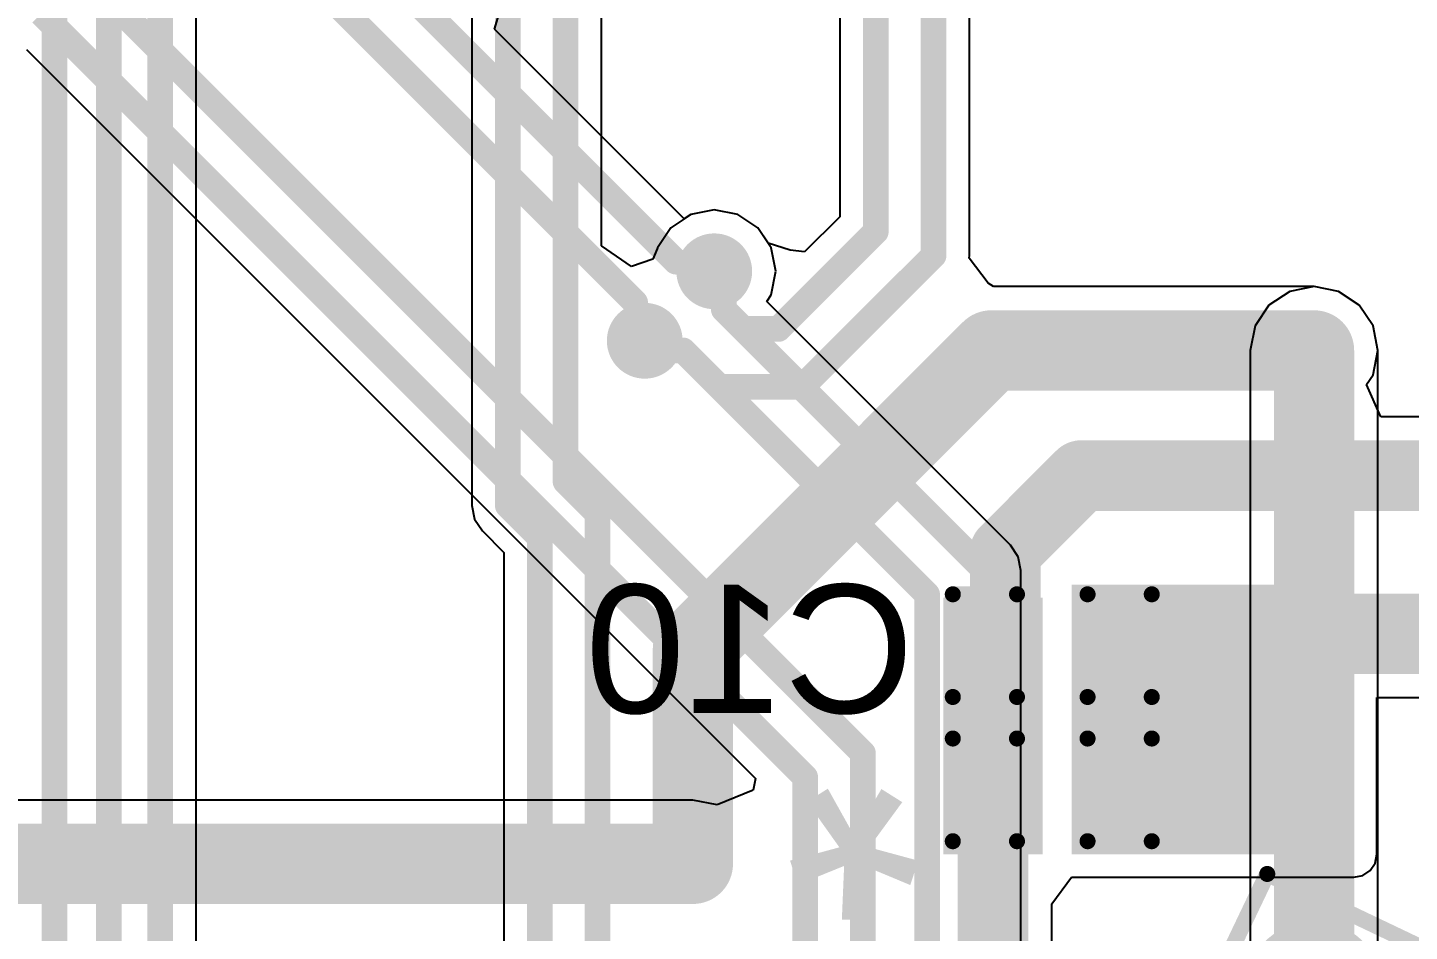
# Model space of a CAD drawing. Header units: millimetres. Extents: x -0.71 to 2.98, y -0.65 to 2.9.
# Drawn here: x 2.1167 to 2.5473, y 0.575 to 0.8566 of the extents above; entities that cross this region are included whole.
import ezdxf

# ---------------------------------------------------------------- set-up
doc = ezdxf.new("R2010")
doc.units = ezdxf.units.MM
doc.header["$MEASUREMENT"] = 0
for name, color, linetype in [('BottomLayer', 5, 'Continuous'), ('BottomOverlay', 54, 'Continuous'), ('BottomPaste', 16, 'Continuous'), ('BottomSolder', 6, 'Continuous'), ('Mechanical2', 216, 'Continuous'), ('PadHoleLayer', 156, 'Continuous'), ('TopLayer', 1, 'Continuous'), ('TopOverlay', 2, 'Continuous'), ('TopPaste', 8, 'Continuous'), ('TopSolder', 216, 'Continuous'), ('ViaHoleLayer', 16, 'Continuous')]:
    doc.layers.add(name, color=color, linetype=linetype)
doc.styles.add('Arial', font='', dxfattribs={"height": 0.2})
doc.styles.get('Arial').set_extended_font_data('Arial')

# ---------------------------------------------------------------- blocks, each defined once
blk = doc.blocks.new('SPM0687LR5H_1_187')
at = {"layer": 'BottomSolder'}
h = blk.add_hatch(color=6, dxfattribs=at)
edge = h.paths.add_edge_path()
edge.add_arc((0, -0.03594), 0.004, 0, 360)
at = {"layer": 'PadHoleLayer'}
h = blk.add_hatch(color=156, dxfattribs=at)
edge = h.paths.add_edge_path()
edge.add_arc((0, -0.03594), 0.02018, 0, 360)
at = {"layer": 'TopLayer'}
h = blk.add_hatch(color=1, dxfattribs=at)
edge = h.paths.add_edge_path()
edge.add_arc((-0.0474, 0.06705), 0.01772, 0, 360)
h = blk.add_hatch(color=1, dxfattribs=at)
edge = h.paths.add_edge_path()
edge.add_arc((0, 0.06705), 0.01772, 0, 360)
h = blk.add_hatch(color=1, dxfattribs=at)
edge = h.paths.add_edge_path()
edge.add_arc((0.0474, 0.06705), 0.01772, 0, 360)
h = blk.add_hatch(color=1, dxfattribs=at)
edge = h.paths.add_edge_path()
edge.add_arc((0, -0.03594), 0.03299, 0, 360)
h = blk.add_hatch(color=1, dxfattribs=at)
edge = h.paths.add_edge_path()
edge.add_arc((-0.0474, -0.06705), 0.01772, 0, 360)
h = blk.add_hatch(color=1, dxfattribs=at)
edge = h.paths.add_edge_path()
edge.add_arc((0.0474, -0.06705), 0.01772, 0, 360)
at = {"layer": 'TopPaste'}
h = blk.add_hatch(color=8, dxfattribs=at)
edge = h.paths.add_edge_path()
edge.add_arc((-0.0474, 0.06705), 0.01772, 0, 360)
h = blk.add_hatch(color=8, dxfattribs=at)
edge = h.paths.add_edge_path()
edge.add_arc((0, 0.06705), 0.01772, 0, 360)
h = blk.add_hatch(color=8, dxfattribs=at)
edge = h.paths.add_edge_path()
edge.add_arc((0.0474, 0.06705), 0.01772, 0, 360)
h = blk.add_hatch(color=8, dxfattribs=at)
edge = h.paths.add_edge_path()
edge.add_arc((-0.0474, -0.06705), 0.01772, 0, 360)
h = blk.add_hatch(color=8, dxfattribs=at)
edge = h.paths.add_edge_path()
edge.add_arc((0.0474, -0.06705), 0.01772, 0, 360)
at = {"layer": 'TopSolder'}
h = blk.add_hatch(color=216, dxfattribs=at)
edge = h.paths.add_edge_path()
edge.add_arc((-0.0474, 0.06705), 0.02172, 0, 360)
h = blk.add_hatch(color=216, dxfattribs=at)
edge = h.paths.add_edge_path()
edge.add_arc((0, 0.06705), 0.02172, 0, 360)
h = blk.add_hatch(color=216, dxfattribs=at)
edge = h.paths.add_edge_path()
edge.add_arc((0.0474, 0.06705), 0.02172, 0, 360)
h = blk.add_hatch(color=216, dxfattribs=at)
edge = h.paths.add_edge_path()
edge.add_arc((0, -0.03594), 0.03699, 0, 360)
h = blk.add_hatch(color=216, dxfattribs=at)
edge = h.paths.add_edge_path()
edge.add_arc((-0.0474, -0.06705), 0.02172, 0, 360)
h = blk.add_hatch(color=216, dxfattribs=at)
edge = h.paths.add_edge_path()
edge.add_arc((0.0474, -0.06705), 0.02172, 0, 360)
at = {"layer": 'TopOverlay', "const_width": 0.005}
for points in [[(-0.07402, 0.09591), (0.07402, 0.09591)], [(-0.07402, 0.09591), (-0.07402, -0.10591)], [(0.07402, 0.09591), (0.07402, -0.10591)], [(-0.085, 0.075), (-0.08, 0.07)], [(-0.085, 0.075), (-0.085, 0.065)], [(-0.08, 0.07), (-0.085, 0.065)], [(-0.07402, -0.10591), (0.07402, -0.10591)]]:
    blk.add_lwpolyline(points, dxfattribs=at)
at = {"layer": 'TopOverlay', "const_width": 0.0025}
for points in [[(-0.07527, 0.09591, 1), (-0.07277, 0.09591, 1)], [(-0.07527, 0.09591, 1), (-0.07277, 0.09591, 1)], [(0.07277, 0.09591, 1), (0.07527, 0.09591, 1)], [(0.07277, 0.09591, 1), (0.07527, 0.09591, 1)], [(-0.08625, 0.075, 1), (-0.08375, 0.075, 1)], [(-0.08625, 0.075, 1), (-0.08375, 0.075, 1)], [(-0.08125, 0.07, 1), (-0.07875, 0.07, 1)], [(-0.08125, 0.07, 1), (-0.07875, 0.07, 1)], [(-0.08625, 0.065, 1), (-0.08375, 0.065, 1)], [(-0.08625, 0.065, 1), (-0.08375, 0.065, 1)], [(-0.07527, -0.10591, 1), (-0.07277, -0.10591, 1)], [(-0.07527, -0.10591, 1), (-0.07277, -0.10591, 1)], [(0.07277, -0.10591, 1), (0.07527, -0.10591, 1)], [(0.07277, -0.10591, 1), (0.07527, -0.10591, 1)]]:
    blk.add_lwpolyline(points, format="xyb", close=True, dxfattribs=at)
blk = doc.blocks.new('CAP_0402_B_332')
at = {"layer": 'BottomLayer'}
for points in [[(-0.0095, 0.0125), (-0.0095, -0.0125), (-0.0275, -0.0125), (-0.0275, 0.0125)], [(0.0275, 0.0125), (0.0275, -0.0125), (0.0095, -0.0125), (0.0095, 0.0125)]]:
    blk.add_hatch(color=5, dxfattribs=at).paths.add_polyline_path(points)
at = {"layer": 'BottomPaste'}
for points in [[(-0.0095, 0.0125), (-0.0095, -0.0125), (-0.0275, -0.0125), (-0.0275, 0.0125)], [(0.0275, 0.0125), (0.0275, -0.0125), (0.0095, -0.0125), (0.0095, 0.0125)]]:
    blk.add_hatch(color=16, dxfattribs=at).paths.add_polyline_path(points)
at = {"layer": 'BottomSolder'}
for points in [[(-0.00714, 0.01486), (-0.00714, -0.01486), (-0.02986, -0.01486), (-0.02986, 0.01486)], [(0.02986, 0.01486), (0.02986, -0.01486), (0.00714, -0.01486), (0.00714, 0.01486)]]:
    blk.add_hatch(color=6, dxfattribs=at).paths.add_polyline_path(points)
at = {"layer": 'BottomOverlay', "const_width": 0.005}
for points in [[(-0.031, 0.016), (-0.031, -0.016)], [(-0.011, 0.016), (-0.031, 0.016)], [(0.031, 0.016), (0.011, 0.016)], [(0.031, 0.016), (0.031, -0.016)], [(-0.011, -0.016), (-0.031, -0.016)], [(0.031, -0.016), (0.011, -0.016)]]:
    blk.add_lwpolyline(points, dxfattribs=at)
at = {"layer": 'BottomOverlay', "const_width": 0.0025}
for points in [[(-0.03225, 0.016, 1), (-0.02975, 0.016, 1)], [(-0.03225, 0.016, 1), (-0.02975, 0.016, 1)], [(-0.01225, 0.016, 1), (-0.00975, 0.016, 1)], [(0.00975, 0.016, 1), (0.01225, 0.016, 1)], [(0.02975, 0.016, 1), (0.03225, 0.016, 1)], [(0.02975, 0.016, 1), (0.03225, 0.016, 1)], [(-0.03225, -0.016, 1), (-0.02975, -0.016, 1)], [(-0.03225, -0.016, 1), (-0.02975, -0.016, 1)], [(-0.01225, -0.016, 1), (-0.00975, -0.016, 1)], [(0.00975, -0.016, 1), (0.01225, -0.016, 1)], [(0.02975, -0.016, 1), (0.03225, -0.016, 1)], [(0.02975, -0.016, 1), (0.03225, -0.016, 1)]]:
    blk.add_lwpolyline(points, format="xyb", close=True, dxfattribs=at)
blk = doc.blocks.new('C___0402_B_337')
at = {"layer": 'BottomLayer'}
for points in [[(-0.0095, 0.0125), (-0.0095, -0.0125), (-0.0275, -0.0125), (-0.0275, 0.0125)], [(0.0275, 0.0125), (0.0275, -0.0125), (0.0095, -0.0125), (0.0095, 0.0125)]]:
    blk.add_hatch(color=5, dxfattribs=at).paths.add_polyline_path(points)
at = {"layer": 'BottomPaste'}
for points in [[(-0.0095, 0.0125), (-0.0095, -0.0125), (-0.0275, -0.0125), (-0.0275, 0.0125)], [(0.0275, 0.0125), (0.0275, -0.0125), (0.0095, -0.0125), (0.0095, 0.0125)]]:
    blk.add_hatch(color=16, dxfattribs=at).paths.add_polyline_path(points)
at = {"layer": 'BottomSolder'}
for points in [[(-0.00714, 0.01486), (-0.00714, -0.01486), (-0.02986, -0.01486), (-0.02986, 0.01486)], [(0.02986, 0.01486), (0.02986, -0.01486), (0.00714, -0.01486), (0.00714, 0.01486)]]:
    blk.add_hatch(color=6, dxfattribs=at).paths.add_polyline_path(points)
at = {"layer": 'BottomOverlay', "const_width": 0.005}
for points in [[(-0.031, 0.016), (-0.031, -0.016)], [(-0.011, 0.016), (-0.031, 0.016)], [(0.031, 0.016), (0.011, 0.016)], [(0.031, 0.016), (0.031, -0.016)], [(-0.011, -0.016), (-0.031, -0.016)], [(0.031, -0.016), (0.011, -0.016)]]:
    blk.add_lwpolyline(points, dxfattribs=at)
at = {"layer": 'BottomOverlay', "const_width": 0.0025}
for points in [[(-0.03225, 0.016, 1), (-0.02975, 0.016, 1)], [(-0.03225, 0.016, 1), (-0.02975, 0.016, 1)], [(-0.01225, 0.016, 1), (-0.00975, 0.016, 1)], [(0.00975, 0.016, 1), (0.01225, 0.016, 1)], [(0.02975, 0.016, 1), (0.03225, 0.016, 1)], [(0.02975, 0.016, 1), (0.03225, 0.016, 1)], [(-0.03225, -0.016, 1), (-0.02975, -0.016, 1)], [(-0.03225, -0.016, 1), (-0.02975, -0.016, 1)], [(-0.01225, -0.016, 1), (-0.00975, -0.016, 1)], [(0.00975, -0.016, 1), (0.01225, -0.016, 1)], [(0.02975, -0.016, 1), (0.03225, -0.016, 1)], [(0.02975, -0.016, 1), (0.03225, -0.016, 1)]]:
    blk.add_lwpolyline(points, format="xyb", close=True, dxfattribs=at)

msp = doc.modelspace()

# ---------------------------------------------------------------- hatches: boundary and pattern name
at = {"layer": 'BottomLayer'}
h = msp.add_hatch(color=5, dxfattribs=at)
edge = h.paths.add_edge_path()
edge.add_arc((2.33065, 0.78065), 0.01181, 0, 360)
h = msp.add_hatch(color=5, dxfattribs=at)
edge = h.paths.add_edge_path()
edge.add_arc((2.309, 0.759), 0.01181, 0, 360)
h = msp.add_hatch(color=5, dxfattribs=at)
edge = h.paths.add_edge_path()
edge.add_arc((2.51758, 0.756), 0.01181, 0, 360)
for points in [[(2.442, 0.599), (2.53, 0.599), (2.53, 0.683), (2.442, 0.683)], [(2.433, 0.67894), (2.402, 0.67894), (2.402, 0.59894), (2.433, 0.59894)]]:
    msp.add_hatch(color=5, dxfattribs=at).paths.add_polyline_path(points)
h = msp.add_hatch(color=5, dxfattribs=at)
edge = h.paths.add_edge_path()
edge.add_arc((2.51758, 0.65858), 0.01181, 0, 360)
h = msp.add_hatch(color=5, dxfattribs=at)
edge = h.paths.add_edge_path()
edge.add_arc((2.324, 0.596), 0.01181, 0, 360)
at = {"layer": 'BottomSolder'}
h = msp.add_hatch(color=6, dxfattribs=at)
edge = h.paths.add_edge_path()
edge.add_arc((2.33065, 0.78065), 0.00791, 0, 360)
h = msp.add_hatch(color=6, dxfattribs=at)
edge = h.paths.add_edge_path()
edge.add_arc((2.309, 0.759), 0.00791, 0, 360)
h = msp.add_hatch(color=6, dxfattribs=at)
edge = h.paths.add_edge_path()
edge.add_arc((2.51758, 0.756), 0.00791, 0, 360)
h = msp.add_hatch(color=6, dxfattribs=at)
edge = h.paths.add_edge_path()
edge.add_arc((2.51758, 0.65858), 0.00791, 0, 360)
h = msp.add_hatch(color=6, dxfattribs=at)
edge = h.paths.add_edge_path()
edge.add_arc((2.324, 0.596), 0.00791, 0, 360)
at = {"layer": 'TopLayer'}
h = msp.add_hatch(color=1, dxfattribs=at)
edge = h.paths.add_edge_path()
edge.add_arc((2.33065, 0.78065), 0.01181, 0, 360)
h = msp.add_hatch(color=1, dxfattribs=at)
edge = h.paths.add_edge_path()
edge.add_arc((2.309, 0.759), 0.01181, 0, 360)
h = msp.add_hatch(color=1, dxfattribs=at)
edge = h.paths.add_edge_path()
edge.add_arc((2.51758, 0.756), 0.01181, 0, 360)
h = msp.add_hatch(color=1, dxfattribs=at)
edge = h.paths.add_edge_path()
edge.add_arc((2.51758, 0.65858), 0.01181, 0, 360)
h = msp.add_hatch(color=1, dxfattribs=at)
edge = h.paths.add_edge_path()
edge.add_arc((2.324, 0.596), 0.01181, 0, 360)
at = {"layer": 'TopSolder'}
h = msp.add_hatch(color=216, dxfattribs=at)
edge = h.paths.add_edge_path()
edge.add_arc((2.33065, 0.78065), 0.00791, 0, 360)
h = msp.add_hatch(color=216, dxfattribs=at)
edge = h.paths.add_edge_path()
edge.add_arc((2.309, 0.759), 0.00791, 0, 360)
h = msp.add_hatch(color=216, dxfattribs=at)
edge = h.paths.add_edge_path()
edge.add_arc((2.51758, 0.756), 0.00791, 0, 360)
h = msp.add_hatch(color=216, dxfattribs=at)
edge = h.paths.add_edge_path()
edge.add_arc((2.51758, 0.65858), 0.00791, 0, 360)
h = msp.add_hatch(color=216, dxfattribs=at)
edge = h.paths.add_edge_path()
edge.add_arc((2.324, 0.596), 0.00791, 0, 360)
at = {"layer": 'ViaHoleLayer'}
h = msp.add_hatch(color=16, dxfattribs=at)
edge = h.paths.add_edge_path()
edge.add_arc((2.33065, 0.78065), 0.00591, 0, 360)
h = msp.add_hatch(color=16, dxfattribs=at)
edge = h.paths.add_edge_path()
edge.add_arc((2.309, 0.759), 0.00591, 0, 360)
h = msp.add_hatch(color=16, dxfattribs=at)
edge = h.paths.add_edge_path()
edge.add_arc((2.51758, 0.756), 0.00591, 0, 360)
h = msp.add_hatch(color=16, dxfattribs=at)
edge = h.paths.add_edge_path()
edge.add_arc((2.51758, 0.65858), 0.00591, 0, 360)
h = msp.add_hatch(color=16, dxfattribs=at)
edge = h.paths.add_edge_path()
edge.add_arc((2.324, 0.596), 0.00591, 0, 360)

# ---------------------------------------------------------------- linework, layer by layer
at = {"layer": 'BottomLayer'}
for p, q in [((2.41022, 0.78554), (2.41022, 1.577)), ((2.16922, 0.20765), (2.16922, 1.43314)), ((2.36978, 1.34871), (2.36978, 0.79765)), ((2.2551, 0.8668), (2.2551, 0.70769)), ((2.29553, 0.78859), (2.29553, 0.8668)), ((2.32331, 0.79837), (2.31709, 0.79422)), ((2.33065, 0.79983), (2.32331, 0.79837)), ((2.33799, 0.79837), (2.33065, 0.79983)), ((2.34422, 0.79422), (2.33799, 0.79837)), ((2.36978, 0.79765), (2.35883, 0.78669)), ((2.31709, 0.79422), (2.31293, 0.78799)), ((2.34742, 0.78942), (2.34422, 0.79422)), ((2.30486, 0.78213), (2.29553, 0.78859)), ((2.35433, 0.78725), (2.34742, 0.78942)), ((2.31155, 0.78441), (2.30486, 0.78213)), ((2.31286, 0.78761), (2.31155, 0.78441)), ((2.31293, 0.78799), (2.31286, 0.78761)), ((2.35883, 0.78669), (2.35433, 0.78725)), ((2.41005, 0.78469), (2.41022, 0.78554)), ((2.41599, 0.77699), (2.41005, 0.78469)), ((2.41771, 0.77588), (2.41599, 0.77699)), ((2.51758, 0.77588), (2.41771, 0.77588)), ((2.52519, 0.77437), (2.51758, 0.77588)), ((2.53164, 0.77006), (2.52519, 0.77437)), ((2.53595, 0.76361), (2.53164, 0.77006)), ((2.53747, 0.756), (2.53595, 0.76361)), ((2.53595, 0.74839), (2.53747, 0.756)), ((2.53392, 0.74535), (2.53595, 0.74839)), ((2.53841, 0.73535), (2.53392, 0.74535)), ((2.78182, 0.73535), (2.53841, 0.73535)), ((2.2551, 0.70769), (2.2551, 0.70769)), ((2.2551, 0.70769), (2.25595, 0.7034)), ((2.25595, 0.7034), (2.25838, 0.69976)), ((2.25838, 0.69976), (2.2651, 0.69304)), ((2.2651, 0.69304), (2.2651, 0.1482)), ((2.53714, 0.599), (2.53714, 0.64783)), ((2.53714, 0.64783), (2.75805, 0.64783)), ((2.53659, 0.59627), (2.53714, 0.599)), ((2.53505, 0.59395), (2.53659, 0.59627)), ((2.43585, 0.58358), (2.442, 0.59186)), ((2.442, 0.59186), (2.53, 0.59186)), ((2.53, 0.59186), (2.53273, 0.59241)), ((2.53273, 0.59241), (2.53505, 0.59395)), ((2.43585, 0.55449), (2.43585, 0.58358))]:
    msp.add_line(p, q, dxfattribs=at)
for points, const_width in [([(2.158, 0.203), (2.158, 1.817)], 0.008), ([(2.142, 0.173), (2.142, 1.809)], 0.008), ([(2.125, 0.20014), (2.125, 1.775)], 0.008), ([(2.399, 0.78554), (2.399, 1.577)], 0.008), ([(2.381, 0.793), (2.381, 1.56954)], 0.008), ([(2.26631, 0.70769), (2.26631, 0.87446)], 0.008), ([(2.28431, 0.71514), (2.28431, 0.87446)], 0.008), ([(2.35067, 0.76267), (2.381, 0.793)], 0.008), ([(2.35812, 0.74467), (2.399, 0.78554)], 0.008), ([(2.33065, 0.78065), (2.33364, 0.77766)], 0.008), ([(2.33364, 0.76874), (2.33364, 0.77766)], 0.008), ([(2.33364, 0.76874), (2.33971, 0.76267)], 0.008), ([(2.324, 0.663), (2.417, 0.756)], 0.025), ([(2.33971, 0.76267), (2.35067, 0.76267)], 0.008), ([(2.417, 0.756), (2.51758, 0.756)], 0.025), ([(2.309, 0.759), (2.31199, 0.75601)], 0.008), ([(2.31199, 0.75601), (2.32091, 0.75601)], 0.008), ([(2.32091, 0.75601), (2.33226, 0.74467)], 0.008), ([(2.33226, 0.74467), (2.35812, 0.74467)], 0.008), ([(2.42133, 0.69327), (2.44506, 0.717)], 0.022), ([(2.44506, 0.717), (2.817, 0.717)], 0.022), ([(2.28431, 0.71514), (2.29431, 0.70514)], 0.008), ([(2.26631, 0.70769), (2.27631, 0.69769)], 0.008), ([(2.29431, 0.376), (2.29431, 0.70514)], 0.008), ([(2.42133, 0.66794), (2.42133, 0.69327)], 0.022), ([(2.27631, 0.14054), (2.27631, 0.69769)], 0.008), ([(2.4175, 0.6641), (2.42133, 0.66794)], 0.022), ([(2.519, 0.66771), (2.76629, 0.66771)], 0.025), ([(2.51758, 0.6663), (2.519, 0.66771)], 0.022), ([(2.51758, 0.65858), (2.51758, 0.6663)], 0.022), ([(2.324, 0.596), (2.324, 0.663)], 0.025), ([(2.4175, 0.54689), (2.4175, 0.6641)], 0.022)]:
    msp.add_lwpolyline(points, dxfattribs=dict(at, const_width=const_width))
for points, const_width in [([(2.379, 0.793, 1), (2.383, 0.793, 1)], 0.004), ([(2.379, 0.793, 1), (2.383, 0.793, 1)], 0.004), ([(2.397, 0.78554, 1), (2.401, 0.78554, 1)], 0.004), ([(2.397, 0.78554, 1), (2.401, 0.78554, 1)], 0.004), ([(2.32865, 0.78065, 1), (2.33265, 0.78065, 1)], 0.004), ([(2.33164, 0.77766, 1), (2.33564, 0.77766, 1)], 0.004), ([(2.33164, 0.77766, 1), (2.33564, 0.77766, 1)], 0.004), ([(2.33164, 0.76874, 1), (2.33564, 0.76874, 1)], 0.004), ([(2.33164, 0.76874, 1), (2.33564, 0.76874, 1)], 0.004), ([(2.33771, 0.76267, 1), (2.34171, 0.76267, 1)], 0.004), ([(2.33771, 0.76267, 1), (2.34171, 0.76267, 1)], 0.004), ([(2.34867, 0.76267, 1), (2.35267, 0.76267, 1)], 0.004), ([(2.34867, 0.76267, 1), (2.35267, 0.76267, 1)], 0.004), ([(2.41075, 0.756, 1), (2.42325, 0.756, 1)], 0.0125), ([(2.41075, 0.756, 1), (2.42325, 0.756, 1)], 0.0125), ([(2.51133, 0.756, 1), (2.52383, 0.756, 1)], 0.0125), ([(2.307, 0.759, 1), (2.311, 0.759, 1)], 0.004), ([(2.30999, 0.75601, 1), (2.31399, 0.75601, 1)], 0.004), ([(2.30999, 0.75601, 1), (2.31399, 0.75601, 1)], 0.004), ([(2.31891, 0.75601, 1), (2.32291, 0.75601, 1)], 0.004), ([(2.31891, 0.75601, 1), (2.32291, 0.75601, 1)], 0.004), ([(2.33026, 0.74467, 1), (2.33426, 0.74467, 1)], 0.004), ([(2.33026, 0.74467, 1), (2.33426, 0.74467, 1)], 0.004), ([(2.35612, 0.74467, 1), (2.36012, 0.74467, 1)], 0.004), ([(2.35612, 0.74467, 1), (2.36012, 0.74467, 1)], 0.004), ([(2.43956, 0.717, 1), (2.45056, 0.717, 1)], 0.011), ([(2.43956, 0.717, 1), (2.45056, 0.717, 1)], 0.011), ([(2.28231, 0.71514, 1), (2.28631, 0.71514, 1)], 0.004), ([(2.28231, 0.71514, 1), (2.28631, 0.71514, 1)], 0.004), ([(2.26431, 0.70769, 1), (2.26831, 0.70769, 1)], 0.004), ([(2.26431, 0.70769, 1), (2.26831, 0.70769, 1)], 0.004), ([(2.29231, 0.70514, 1), (2.29631, 0.70514, 1)], 0.004), ([(2.29231, 0.70514, 1), (2.29631, 0.70514, 1)], 0.004), ([(2.41583, 0.69327, 1), (2.42683, 0.69327, 1)], 0.011), ([(2.41583, 0.69327, 1), (2.42683, 0.69327, 1)], 0.011), ([(2.27431, 0.69769, 1), (2.27831, 0.69769, 1)], 0.004), ([(2.27431, 0.69769, 1), (2.27831, 0.69769, 1)], 0.004), ([(2.41583, 0.66794, 1), (2.42683, 0.66794, 1)], 0.011), ([(2.41583, 0.66794, 1), (2.42683, 0.66794, 1)], 0.011), ([(2.51275, 0.66771, 1), (2.52525, 0.66771, 1)], 0.0125), ([(2.51208, 0.6663, 1), (2.52308, 0.6663, 1)], 0.011), ([(2.51208, 0.6663, 1), (2.52308, 0.6663, 1)], 0.011), ([(2.5135, 0.66771, 1), (2.5245, 0.66771, 1)], 0.011), ([(2.31775, 0.663, 1), (2.33025, 0.663, 1)], 0.0125), ([(2.31775, 0.663, 1), (2.33025, 0.663, 1)], 0.0125), ([(2.412, 0.6641, 1), (2.423, 0.6641, 1)], 0.011), ([(2.412, 0.6641, 1), (2.423, 0.6641, 1)], 0.011), ([(2.51208, 0.65858, 1), (2.52308, 0.65858, 1)], 0.011), ([(2.31775, 0.596, 1), (2.33025, 0.596, 1)], 0.0125)]:
    msp.add_lwpolyline(points, format="xyb", close=True, dxfattribs=dict(at, const_width=const_width))
at = {"layer": 'Mechanical2', "const_width": 0.01}
msp.add_lwpolyline([(2.97335, 1.12706, 1), (-0.56996, 1.12706, 1)], format="xyb", close=True, dxfattribs=at)
at = {"layer": 'TopLayer'}
for p, q in [((2.26218, 0.85606), (2.26547, 0.86691)), ((2.32125, 0.79699), (2.26218, 0.85606)), ((2.11635, 0.84978), (2.34353, 0.62261)), ((2.32331, 0.79837), (2.32125, 0.79699)), ((2.33065, 0.79983), (2.32331, 0.79837)), ((2.33799, 0.79837), (2.33065, 0.79983)), ((2.34422, 0.79422), (2.33799, 0.79837)), ((2.34837, 0.78799), (2.34422, 0.79422)), ((2.34983, 0.78065), (2.34837, 0.78799)), ((2.34837, 0.77331), (2.34983, 0.78065)), ((2.51758, 0.77588), (2.50998, 0.77437)), ((2.52519, 0.77437), (2.51758, 0.77588)), ((2.34699, 0.77125), (2.34837, 0.77331)), ((2.42293, 0.69531), (2.34699, 0.77125)), ((2.50998, 0.77437), (2.50353, 0.77006)), ((2.53164, 0.77006), (2.52519, 0.77437)), ((2.50353, 0.77006), (2.49922, 0.76361)), ((2.53595, 0.76361), (2.53164, 0.77006)), ((2.49922, 0.76361), (2.4977, 0.756)), ((2.53747, 0.756), (2.53595, 0.76361)), ((2.4977, 0.756), (2.4977, 0.65858)), ((2.53747, 0.65858), (2.53747, 0.756)), ((2.42536, 0.69167), (2.42293, 0.69531)), ((2.42293, 0.69531), (2.42293, 0.69531)), ((2.42622, 0.68738), (2.42536, 0.69167)), ((2.42622, 0.39254), (2.42622, 0.68738)), ((2.42622, 0.68738), (2.42622, 0.68738)), ((2.4977, 0.65858), (2.4977, 0.57109)), ((2.53747, 0.57133), (2.53747, 0.65858)), ((2.34353, 0.62261), (2.34275, 0.61895)), ((2.324, 0.61588), (2.071, 0.61588)), ((2.33161, 0.61437), (2.324, 0.61588)), ((2.34275, 0.61895), (2.33161, 0.61437))]:
    msp.add_line(p, q, dxfattribs=at)
for points, const_width in [([(2.19038, 0.912), (2.31874, 0.78364)], 0.008), ([(2.18293, 0.894), (2.30601, 0.77091)], 0.008), ([(2.12846, 0.879), (2.377, 0.63046)], 0.008), ([(2.121, 0.861), (2.359, 0.623)], 0.008), ([(2.33364, 0.76874), (2.415, 0.68738)], 0.008), ([(2.51758, 0.65858), (2.51758, 0.756)], 0.025), ([(2.32091, 0.75601), (2.397, 0.67993)], 0.008), ([(2.415, 0.39254), (2.415, 0.68738)], 0.008), ([(2.397, 0.4), (2.397, 0.67993)], 0.008), ([(2.51758, 0.55641), (2.51758, 0.65858)], 0.025), ([(2.377, 0.46325), (2.377, 0.63046)], 0.008), ([(2.359, 0.47071), (2.359, 0.623)], 0.008), ([(2.071, 0.596), (2.324, 0.596)], 0.025)]:
    msp.add_lwpolyline(points, dxfattribs=dict(at, const_width=const_width))
for points, const_width in [([(2.31674, 0.78364, 1), (2.32074, 0.78364, 1)], 0.004), ([(2.30401, 0.77091, 1), (2.30801, 0.77091, 1)], 0.004), ([(2.33164, 0.76874, 1), (2.33564, 0.76874, 1)], 0.004), ([(2.51133, 0.756, 1), (2.52383, 0.756, 1)], 0.0125), ([(2.31891, 0.75601, 1), (2.32291, 0.75601, 1)], 0.004), ([(2.413, 0.68738, 1), (2.417, 0.68738, 1)], 0.004), ([(2.413, 0.68738, 1), (2.417, 0.68738, 1)], 0.004), ([(2.395, 0.67993, 1), (2.399, 0.67993, 1)], 0.004), ([(2.395, 0.67993, 1), (2.399, 0.67993, 1)], 0.004), ([(2.51133, 0.65858, 1), (2.52383, 0.65858, 1)], 0.0125), ([(2.51133, 0.65858, 1), (2.52383, 0.65858, 1)], 0.0125), ([(2.375, 0.63046, 1), (2.379, 0.63046, 1)], 0.004), ([(2.375, 0.63046, 1), (2.379, 0.63046, 1)], 0.004), ([(2.357, 0.623, 1), (2.361, 0.623, 1)], 0.004), ([(2.357, 0.623, 1), (2.361, 0.623, 1)], 0.004), ([(2.31775, 0.596, 1), (2.33025, 0.596, 1)], 0.0125)]:
    msp.add_lwpolyline(points, format="xyb", close=True, dxfattribs=dict(at, const_width=const_width))

# ---------------------------------------------------------------- block references
for name, p, rotation in [('C___0402_B_337', (2.436, 0.664), 180), ('CAP_0402_B_332', (2.436, 0.61906), 180), ('SPM0687LR5H_1_187', (2.55769, 0.48476), 64.5)]:
    msp.add_blockref(name, p, dxfattribs=dict(rotation=rotation))

# ---------------------------------------------------------------- texts
at = {"layer": 'BottomOverlay', "style": 'Arial', "text_generation_flag": 2}
msp.add_text('C10', height=0.04, dxfattribs=at).set_placement((2.39298, 0.64301))
at = {"layer": 'BottomOverlay', "style": 'Arial'}
msp.add_text('*', height=0.08, rotation=180, dxfattribs=at).set_placement((2.39601, 0.65861))

doc.saveas('drawing.dxf')
